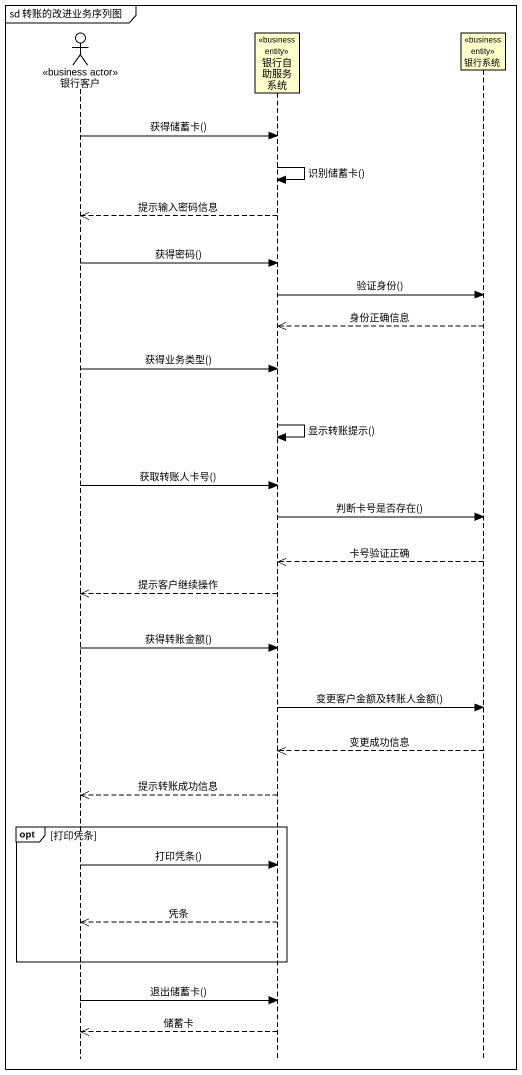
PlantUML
@startuml
mainframe sd 转账的改进业务序列图
hide footbox
actor 银行客户 <<business actor>>
participant 银行自助服务系统 <<business entity>>
participant 银行系统 <<business entity>>

银行客户 -> 银行自助服务系统 : 获得储蓄卡()
银行自助服务系统 -> 银行自助服务系统 : 识别储蓄卡()
银行自助服务系统 -->> 银行客户 : 提示输入密码信息
银行客户 -> 银行自助服务系统 : 获得密码()
银行自助服务系统 -> 银行系统 : 验证身份()
银行系统 -->> 银行自助服务系统 : 身份正确信息
银行客户 -> 银行自助服务系统 : 获得业务类型()
银行自助服务系统 -> 银行自助服务系统 : 显示转账提示()
银行客户 -> 银行自助服务系统 : 获取转账人卡号()
银行自助服务系统 -> 银行系统 : 判断卡号是否存在()
银行系统 -->> 银行自助服务系统 : 卡号验证正确
银行自助服务系统 -->> 银行客户 : 提示客户继续操作
银行客户 -> 银行自助服务系统 : 获得转账金额()
银行自助服务系统 -> 银行系统 : 变更客户金额及转账人金额()
银行系统 -->> 银行自助服务系统 : 变更成功信息
银行自助服务系统 -->> 银行客户 : 提示转账成功信息
opt 打印凭条
  银行客户 -> 银行自助服务系统 : 打印凭条()
  银行自助服务系统 -->> 银行客户 : 凭条
end
银行客户 -> 银行自助服务系统 : 退出储蓄卡()
银行自助服务系统 -->> 银行客户 : 储蓄卡
@enduml
